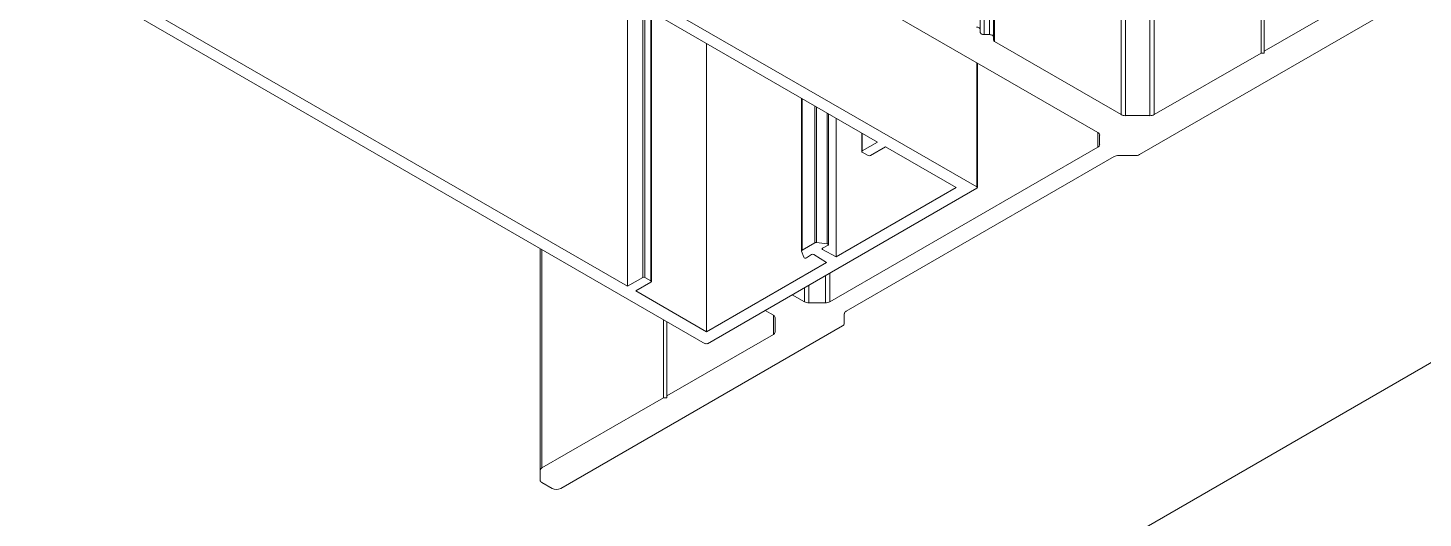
# Model space of a CAD drawing. Header units: millimetres. Extents: x 39 to 459, y 26 to 647.
# Drawn here: x 52.246 to 55.878, y 110.917 to 112.193 of the extents above; entities that cross this region are included whole.
import ezdxf

# ---------------------------------------------------------------- set-up
doc = ezdxf.new("R2010")
doc.units = ezdxf.units.MM

msp = doc.modelspace()

# ---------------------------------------------------------------- linework, layer by layer
at = {"color": 7, "linetype": 'Continuous', "lineweight": 15}
for p, q in [((54.7251, 113.4965), (54.7251, 112.1899)), ((54.7351, 113.4825), (54.7351, 112.1759)), ((54.7494, 113.4825), (54.7494, 112.1759)), ((54.7594, 113.4767), (54.7594, 112.1701)), ((54.7623, 113.4644), (54.7623, 112.1577)), ((55.0917, 113.2743), (55.0917, 111.9677)), ((55.103, 113.2716), (55.103, 111.965)), ((55.1669, 113.2716), (55.1669, 111.965)), ((55.1782, 113.2743), (55.1782, 111.9677)), ((48.0651, 106.8008), (59.0285, 113.1283)), ((52.9542, 112.7963), (54.7163, 111.7793)), ((53.008, 112.7327), (54.4575, 111.8961)), ((55.4644, 112.6964), (55.4644, 112.1329)), ((55.4559, 112.6915), (55.4559, 112.128)), ((55.0312, 111.9209), (54.0149, 112.5075)), ((54.0092, 111.3712), (52.2471, 112.3882)), ((53.807, 111.5206), (52.3574, 112.3572)), ((55.4644, 112.1329), (55.7808, 112.3154)), ((53.807, 112.2715), (53.807, 111.5206)), ((55.1396, 111.8638), (55.8731, 112.2871)), ((53.869, 111.5329), (53.869, 112.2357)), ((54.7251, 112.1899), (54.7251, 112.1816)), ((54.0121, 112.1532), (54.0121, 111.4023)), ((54.7351, 112.1759), (54.7494, 112.1759)), ((54.7594, 112.1701), (54.7594, 112.1618)), ((55.0917, 111.9677), (54.7623, 112.1577)), ((55.1782, 111.9677), (55.4559, 112.128)), ((55.4644, 112.128), (55.4559, 112.128)), ((55.4644, 112.128), (55.4644, 112.1329)), ((54.7175, 111.7777), (54.7175, 112.102)), ((54.2599, 112.0101), (54.2599, 111.6129)), ((54.33, 111.6292), (54.33, 111.9697)), ((54.3498, 111.9582), (54.3498, 111.5972)), ((55.103, 111.965), (55.1669, 111.965)), ((54.4168, 111.9196), (54.4168, 111.8716)), ((55.0359, 111.8894), (55.0359, 111.9144)), ((54.3335, 111.4802), (55.0312, 111.8829)), ((54.4575, 111.8961), (54.4179, 111.8732)), ((54.4179, 111.8699), (54.4335, 111.861)), ((54.4392, 111.861), (54.4788, 111.8838)), ((54.4788, 111.8838), (54.6626, 111.7777)), ((55.1283, 111.8611), (55.085, 111.8611)), ((54.3759, 111.4557), (55.0737, 111.8584)), ((54.7163, 111.7761), (54.0149, 111.3712)), ((54.6626, 111.7777), (54.3498, 111.5972)), ((53.5793, 111.6194), (53.5793, 111.041)), ((54.26, 111.6125), (54.2655, 111.5961)), ((54.2948, 111.634), (54.2611, 111.6145)), ((54.3268, 111.6314), (54.2984, 111.6346)), ((54.3143, 111.6197), (54.3288, 111.6275)), ((54.3498, 111.5972), (54.3143, 111.6163)), ((54.3248, 111.5828), (54.0121, 111.4023)), ((54.2724, 111.5949), (54.2858, 111.6033)), ((54.2917, 111.6033), (54.3248, 111.5828)), ((53.8466, 111.5435), (53.807, 111.5206)), ((53.8678, 111.5345), (53.8523, 111.5435)), ((53.8282, 111.5084), (53.8678, 111.5312)), ((54.0121, 111.4023), (53.8282, 111.5084)), ((54.2676, 111.4802), (54.2356, 111.4986)), ((54.3222, 111.4775), (54.2789, 111.4775)), ((53.9003, 111.4341), (53.9003, 111.2301)), ((53.9088, 111.4292), (53.9088, 111.235)), ((54.1866, 111.4453), (54.1649, 111.4578)), ((54.1912, 111.4388), (54.1912, 111.4019)), ((54.3712, 111.4241), (54.3712, 111.4491)), ((54.3666, 111.4176), (53.633, 110.9943)), ((54.1866, 111.3954), (53.9088, 111.235)), ((53.9003, 111.2301), (53.584, 111.0476)), ((53.9088, 111.2301), (53.9003, 111.2301)), ((53.9088, 111.2301), (53.9088, 111.235)), ((53.5793, 111.041), (53.5793, 111.016)), ((53.584, 111.0095), (53.6104, 110.9943))]:
    msp.add_line(p, q, dxfattribs=at)
at = {"color": 8, "linetype": 'Continuous', "lineweight": 15}
for p, q in [((53.8466, 112.2487), (53.8466, 111.5435)), ((53.8523, 112.2454), (53.8523, 111.5435)), ((53.8678, 112.2364), (53.8678, 111.5345)), ((54.7163, 112.1027), (54.7163, 111.7793)), ((54.2611, 112.0094), (54.2611, 111.6145)), ((54.2948, 111.99), (54.2948, 111.634)), ((54.2984, 111.9879), (54.2984, 111.6346)), ((54.3268, 111.9715), (54.3268, 111.6314)), ((54.4179, 111.9189), (54.4179, 111.8732)), ((55.0312, 111.9209), (55.0312, 111.8829)), ((53.584, 111.6167), (53.584, 111.0476)), ((54.3143, 111.6197), (54.3143, 111.6163)), ((54.3222, 111.5486), (54.3222, 111.4775)), ((54.3335, 111.5551), (54.3335, 111.4802)), ((54.2676, 111.5171), (54.2676, 111.4802)), ((54.2789, 111.5236), (54.2789, 111.4775)), ((54.1866, 111.4453), (54.1866, 111.3954))]:
    msp.add_line(p, q, dxfattribs=at)
at = {"color": 7, "linetype": 'Continuous', "lineweight": 15, "flags": 128}
for points in [[(54.7151, 112.1957), (54.717, 112.1956), (54.7189, 112.1952), (54.7206, 112.1947), (54.7221, 112.194), (54.7234, 112.1931), (54.7243, 112.1921), (54.7249, 112.191), (54.7251, 112.1899)], [(54.7251, 112.1816), (54.7253, 112.1805), (54.7258, 112.1794), (54.7267, 112.1784), (54.728, 112.1776), (54.7295, 112.1768), (54.7312, 112.1763), (54.7331, 112.176), (54.7351, 112.1759)], [(54.7494, 112.1759), (54.7514, 112.1758), (54.7532, 112.1754), (54.755, 112.1749), (54.7565, 112.1742), (54.7577, 112.1733), (54.7586, 112.1723), (54.7592, 112.1712), (54.7594, 112.1701)], [(54.3288, 111.6275), (54.3294, 111.628), (54.3299, 111.6285), (54.33, 111.6292), (54.3299, 111.6298), (54.3294, 111.6304), (54.3287, 111.6309), (54.3278, 111.6312), (54.3268, 111.6314)]]:
    msp.add_lwpolyline(points, dxfattribs=at)
at = {"color": 7, "linetype": 'Continuous', "lineweight": 15}
for centre, radius, start, end in [((54.7644, 112.1623), 0.00502, 185.6432, 245.6525), ((55.1025, 111.988), 0.0231, 241.967, 271.1506), ((55.1673, 111.988), 0.0231, 268.8494, 298.033), ((55.0279, 111.9136), 0.00805, 5.7289, 65.6169), ((54.4186, 111.8716), 0.00175, 110.8256, 249.1744), ((54.4363, 111.8664), 0.00615, 242.6321, 297.3679), ((55.0279, 111.8902), 0.00804, 294.3492, 354.3327), ((55.0845, 111.838), 0.0231, 88.8622, 118.0334), ((55.1288, 111.8841), 0.0231, 268.8424, 298.04), ((54.7157, 111.7777), 0.00174, 290.7065, 69.3527), ((54.2618, 111.6129), 0.00181, 111.612, 192.5073), ((54.2976, 111.6286), 0.00607, 82.5297, 117.4871), ((54.3149, 111.618), 0.00178, 108.2801, 251.7199), ((54.2696, 111.5992), 0.00513, 217.9471, 303.2485), ((54.2888, 111.5979), 0.00608, 61.2224, 118.7776), ((53.8494, 111.538), 0.00615, 62.6321, 117.3679), ((53.8672, 111.5329), 0.00175, 290.7749, 69.2251), ((54.2784, 111.5005), 0.0231, 241.967, 271.1506), ((54.3227, 111.5005), 0.0231, 268.8494, 298.033), ((54.1832, 111.438), 0.00805, 5.7289, 65.6169), ((54.3793, 111.4483), 0.00805, 114.3831, 174.2711), ((54.1832, 111.4027), 0.00804, 294.3637, 354.3181), ((54.3632, 111.4249), 0.00804, 294.3637, 354.3181), ((54.0121, 111.3767), 0.00614, 242.5865, 297.4135), ((53.5873, 111.0402), 0.00804, 114.3637, 174.3181), ((53.5873, 111.0168), 0.00804, 185.6819, 245.6363), ((53.6217, 111.0161), 0.0246, 242.6213, 297.3787)]:
    msp.add_arc(centre, radius, start, end, dxfattribs=at)

doc.saveas('drawing.dxf')
